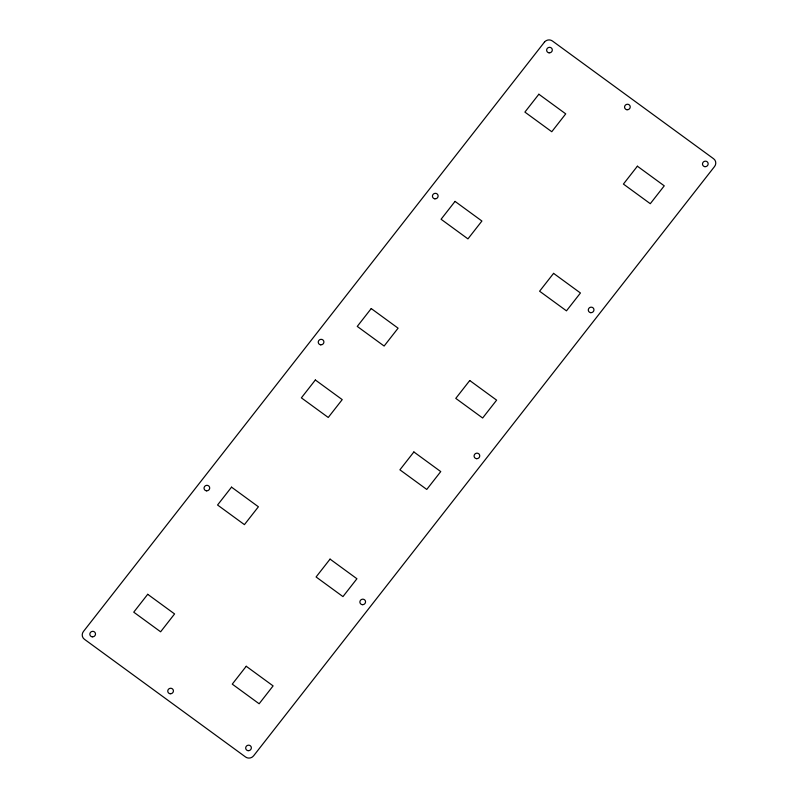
<?xml version="1.0" encoding="UTF-8"?>
<svg xmlns="http://www.w3.org/2000/svg" width="798" height="798" viewBox="0 0 798 798"><rect width="100%" height="100%" fill="white"/><g stroke="black" fill="none" stroke-linecap="round" stroke-linejoin="round"><path stroke-width="1.2" d="M544.406 42.164L83.411 631.527A5.716 5.496 -24.7 0 0 84.398 639.258L245.624 757.033A5.716 5.496 -24.7 0 0 253.594 755.836L714.589 166.473A5.716 5.496 -24.7 0 0 713.602 158.742L552.376 40.967A5.716 5.496 -24.7 0 0 544.406 42.164M147.71 594.301L133.745 612.166L160.617 631.797L174.582 613.931L147.71 594.301M231.53 487.149L217.565 505.004L244.427 524.635L258.402 506.78L231.53 487.149M315.35 379.988L301.375 397.853L328.247 417.474L342.222 399.618L315.35 379.988M371.23 308.557L357.255 326.412L384.127 346.043L398.092 328.178L371.23 308.557M455.04 201.395L441.075 219.251L467.947 238.881L481.912 221.026L455.04 201.395M538.859 94.234L524.894 112.099L551.767 131.73L565.732 113.865L538.859 94.234M246.233 666.27L232.268 684.135L259.141 703.766L273.106 685.901L246.233 666.27M330.053 559.119L316.088 576.974L342.96 596.605L356.925 578.75L330.053 559.119M413.873 451.957L399.908 469.823L426.77 489.443L440.745 471.588L413.873 451.957M469.753 380.526L455.778 398.382L482.65 418.012L496.625 400.147L469.753 380.526M553.573 273.365L539.598 291.22L566.47 310.851L580.435 292.996L553.573 273.365M637.383 166.203L623.418 184.069L650.29 203.699L664.255 185.834L637.383 166.203M590.729 312.666A2.863 2.743 -24.7 0 0 593.762 308.806A2.863 2.743 -24.7 0 0 588.884 308.287A2.863 2.743 -24.7 0 0 590.729 312.666M434.88 198.832A2.863 2.743 -24.7 0 0 437.912 194.961A2.863 2.743 -24.7 0 0 433.035 194.443A2.863 2.743 -24.7 0 0 434.88 198.832M704.933 166.672A2.863 2.743 -24.7 0 0 707.956 162.802A2.863 2.743 -24.7 0 0 703.088 162.283A2.863 2.743 -24.7 0 0 704.933 166.672M627.009 109.745A2.863 2.743 -24.7 0 0 630.031 105.885A2.863 2.743 -24.7 0 0 625.163 105.366A2.863 2.743 -24.7 0 0 627.009 109.745M549.084 52.828A2.863 2.743 -24.7 0 0 552.106 48.957A2.863 2.743 -24.7 0 0 547.238 48.439A2.863 2.743 -24.7 0 0 549.084 52.828M362.332 604.675A2.863 2.743 -24.7 0 0 365.354 600.804A2.863 2.743 -24.7 0 0 360.487 600.286A2.863 2.743 -24.7 0 0 362.332 604.675M248.128 750.679A2.863 2.743 -24.7 0 0 251.151 746.808A2.863 2.743 -24.7 0 0 246.283 746.29A2.863 2.743 -24.7 0 0 248.128 750.679M206.483 490.83A2.863 2.743 -24.7 0 0 209.505 486.97A2.863 2.743 -24.7 0 0 204.637 486.441A2.863 2.743 -24.7 0 0 206.483 490.83M92.279 636.834A2.863 2.743 -24.7 0 0 95.301 632.964A2.863 2.743 -24.7 0 0 90.433 632.445A2.863 2.743 -24.7 0 0 92.279 636.834M170.203 693.751A2.863 2.743 -24.7 0 0 173.226 689.891A2.863 2.743 -24.7 0 0 168.358 689.372A2.863 2.743 -24.7 0 0 170.203 693.751M320.686 344.826A2.863 2.743 -24.7 0 0 323.709 340.965A2.863 2.743 -24.7 0 0 318.841 340.447A2.863 2.743 -24.7 0 0 320.686 344.826M476.536 458.67A2.863 2.743 -24.7 0 0 479.558 454.81A2.863 2.743 -24.7 0 0 474.68 454.281A2.863 2.743 -24.7 0 0 476.536 458.67"/></g></svg>
